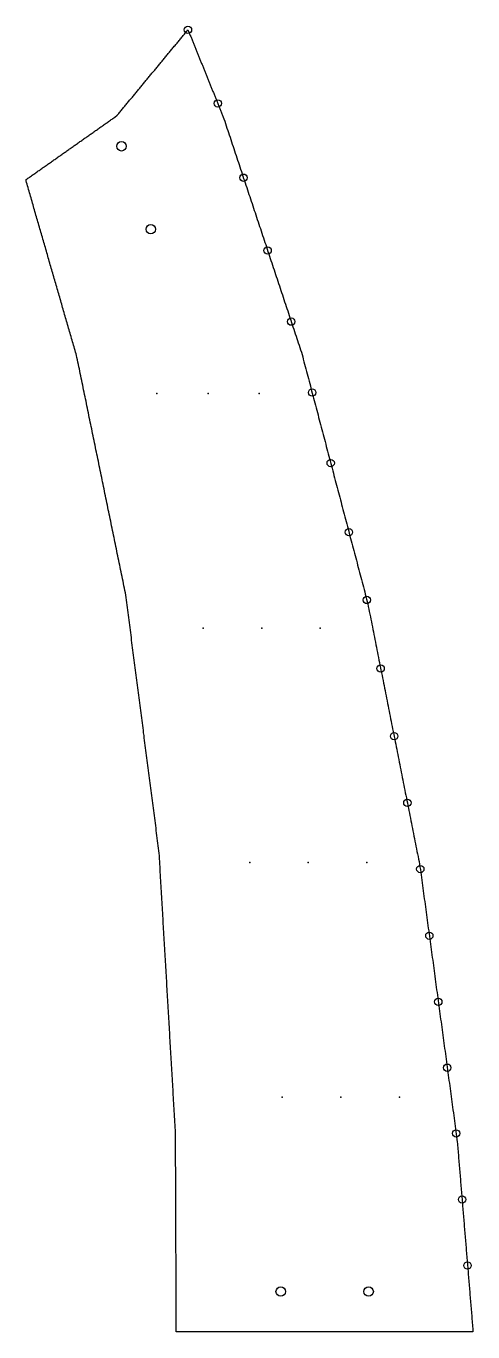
# Model space of a CAD drawing. Extents: x 3 to 355, y 1 to 289.
# Drawn here: x 324.7 to 355.2, y 1.5 to 90.5 of the extents above; entities that cross this region are included whole.
import ezdxf

# ---------------------------------------------------------------- set-up
doc = ezdxf.new("R2010")
doc.units = 0
doc.layers.get('0').update_dxf_attribs({"linetype": 'CONTINUOUS'})
doc.layers.add('DRILLING', color=3, linetype='CONTINUOUS')
doc.layers.add('RIB_INDICATION', color=1, linetype='CONTINUOUS')

# ---------------------------------------------------------------- blocks, each defined once
blk = doc.blocks.new('*U166')
at = {"layer": 'DRILLING'}
blk.add_point((0, 0), dxfattribs=at)
blk = doc.blocks.new('*U167')
at = {"layer": 'DRILLING', "color": 0, "linetype": 'BYBLOCK'}
for p in [(0, 0), (4, 0), (8, 0)]:
    blk.add_blockref('*U166', p, dxfattribs=at)
blk = doc.blocks.new('*U168')
at = {"layer": 'DRILLING'}
blk.add_point((0, 0), dxfattribs=at)
blk = doc.blocks.new('*U169')
at = {"layer": 'DRILLING', "color": 0, "linetype": 'BYBLOCK'}
for p in [(0, 0), (4, 0), (8, 0)]:
    blk.add_blockref('*U168', p, dxfattribs=at)
blk = doc.blocks.new('*U170')
at = {"layer": 'DRILLING'}
blk.add_point((0, 0), dxfattribs=at)
blk = doc.blocks.new('*U171')
at = {"layer": 'DRILLING', "color": 0, "linetype": 'BYBLOCK'}
for p in [(0, 0), (4, 0), (8, 0)]:
    blk.add_blockref('*U170', p, dxfattribs=at)
blk = doc.blocks.new('*U172')
at = {"layer": 'DRILLING'}
blk.add_point((0, 0), dxfattribs=at)
blk = doc.blocks.new('*U173')
at = {"layer": 'DRILLING', "color": 0, "linetype": 'BYBLOCK'}
for p in [(0, 0), (3.5, 0), (7, 0)]:
    blk.add_blockref('*U172', p, dxfattribs=at)

msp = doc.modelspace()

# ---------------------------------------------------------------- linework, layer by layer
msp.add_polyline3d([(334.96, 1.477, 0), (334.959, 1.608, 0), (334.959, 1.74, 0), (334.958, 1.872, 0), (334.957, 2.004, 0), (334.957, 2.135, 0), (334.956, 2.267, 0), (334.956, 2.399, 0), (334.955, 2.531, 0), (334.955, 2.663, 0), (334.954, 2.794, 0), (334.954, 2.926, 0), (334.953, 3.058, 0), (334.953, 3.19, 0), (334.952, 3.322, 0), (334.952, 3.453, 0), (334.951, 3.585, 0), (334.951, 3.717, 0), (334.95, 3.849, 0), (334.95, 3.981, 0), (334.949, 4.112, 0), (334.949, 4.244, 0), (334.948, 4.376, 0), (334.948, 4.508, 0), (334.947, 4.639, 0), (334.947, 4.771, 0), (334.946, 4.903, 0), (334.946, 5.035, 0), (334.945, 5.167, 0), (334.945, 5.298, 0), (334.944, 5.43, 0), (334.944, 5.562, 0), (334.943, 5.694, 0), (334.943, 5.826, 0), (334.942, 5.957, 0), (334.942, 6.089, 0), (334.941, 6.221, 0), (334.94, 6.353, 0), (334.94, 6.485, 0), (334.939, 6.616, 0), (334.939, 6.748, 0), (334.938, 6.88, 0), (334.938, 7.012, 0), (334.937, 7.144, 0), (334.937, 7.275, 0), (334.936, 7.407, 0), (334.936, 7.539, 0), (334.935, 7.671, 0), (334.935, 7.802, 0), (334.934, 7.934, 0), (334.934, 8.066, 0), (334.933, 8.198, 0), (334.933, 8.33, 0), (334.932, 8.461, 0), (334.932, 8.593, 0), (334.931, 8.725, 0), (334.931, 8.857, 0), (334.93, 8.989, 0), (334.93, 9.12, 0), (334.929, 9.252, 0), (334.929, 9.384, 0), (334.928, 9.516, 0), (334.928, 9.648, 0), (334.927, 9.779, 0), (334.927, 9.911, 0), (334.926, 10.043, 0), (334.926, 10.175, 0), (334.925, 10.306, 0), (334.925, 10.438, 0), (334.924, 10.57, 0), (334.924, 10.702, 0), (334.923, 10.834, 0), (334.922, 10.966, 0), (334.922, 11.097, 0), (334.921, 11.229, 0), (334.921, 11.361, 0), (334.92, 11.493, 0), (334.92, 11.624, 0), (334.919, 11.756, 0), (334.919, 11.888, 0), (334.918, 12.02, 0), (334.918, 12.152, 0), (334.917, 12.283, 0), (334.917, 12.415, 0), (334.916, 12.547, 0), (334.916, 12.679, 0), (334.915, 12.81, 0), (334.915, 12.942, 0), (334.914, 13.074, 0), (334.914, 13.206, 0), (334.913, 13.338, 0), (334.913, 13.47, 0), (334.912, 13.601, 0), (334.912, 13.733, 0), (334.911, 13.865, 0), (334.911, 13.997, 0), (334.91, 14.128, 0), (334.91, 14.26, 0), (334.909, 14.392, 0), (334.909, 14.524, 0), (334.908, 14.656, 0), (334.908, 14.787, 0), (334.907, 14.919, 0), (334.907, 15.051, 0), (334.897, 15.23, 0), (334.886, 15.415, 0), (334.875, 15.6, 0), (334.864, 15.786, 0), (334.854, 15.971, 0), (334.843, 16.156, 0), (334.832, 16.341, 0), (334.821, 16.526, 0), (334.81, 16.711, 0), (334.799, 16.897, 0), (334.789, 17.082, 0), (334.778, 17.267, 0), (334.767, 17.452, 0), (334.756, 17.637, 0), (334.745, 17.823, 0), (334.735, 18.008, 0), (334.724, 18.193, 0), (334.713, 18.378, 0), (334.702, 18.563, 0), (334.691, 18.748, 0), (334.68, 18.934, 0), (334.67, 19.119, 0), (334.659, 19.304, 0), (334.648, 19.489, 0), (334.637, 19.674, 0), (334.626, 19.86, 0), (334.616, 20.045, 0), (334.605, 20.23, 0), (334.594, 20.415, 0), (334.583, 20.6, 0), (334.572, 20.786, 0), (334.561, 20.971, 0), (334.551, 21.156, 0), (334.54, 21.341, 0), (334.529, 21.526, 0), (334.518, 21.712, 0), (334.507, 21.897, 0), (334.496, 22.082, 0), (334.486, 22.267, 0), (334.475, 22.452, 0), (334.464, 22.637, 0), (334.453, 22.823, 0), (334.442, 23.008, 0), (334.432, 23.193, 0), (334.421, 23.378, 0), (334.41, 23.563, 0), (334.399, 23.749, 0), (334.388, 23.934, 0), (334.377, 24.119, 0), (334.367, 24.304, 0), (334.356, 24.489, 0), (334.345, 24.675, 0), (334.334, 24.86, 0), (334.323, 25.045, 0), (334.312, 25.23, 0), (334.302, 25.415, 0), (334.291, 25.601, 0), (334.28, 25.786, 0), (334.269, 25.971, 0), (334.258, 26.156, 0), (334.248, 26.341, 0), (334.237, 26.526, 0), (334.226, 26.712, 0), (334.215, 26.897, 0), (334.204, 27.082, 0), (334.193, 27.267, 0), (334.183, 27.452, 0), (334.172, 27.638, 0), (334.161, 27.823, 0), (334.15, 28.008, 0), (334.139, 28.193, 0), (334.128, 28.378, 0), (334.118, 28.564, 0), (334.107, 28.749, 0), (334.096, 28.934, 0), (334.085, 29.119, 0), (334.074, 29.304, 0), (334.064, 29.489, 0), (334.053, 29.675, 0), (334.042, 29.86, 0), (334.031, 30.045, 0), (334.02, 30.23, 0), (334.009, 30.415, 0), (333.999, 30.601, 0), (333.988, 30.786, 0), (333.977, 30.971, 0), (333.966, 31.156, 0), (333.955, 31.341, 0), (333.945, 31.527, 0), (333.934, 31.712, 0), (333.923, 31.897, 0), (333.912, 32.082, 0), (333.901, 32.267, 0), (333.89, 32.453, 0), (333.88, 32.638, 0), (333.869, 32.823, 0), (333.858, 33.008, 0), (333.847, 33.193, 0), (333.836, 33.379, 0), (333.825, 33.564, 0), (333.815, 33.749, 0), (333.804, 33.934, 0), (333.793, 34.119, 0), (333.773, 34.294, 0), (333.751, 34.464, 0), (333.729, 34.635, 0), (333.707, 34.806, 0), (333.685, 34.977, 0), (333.663, 35.148, 0), (333.641, 35.319, 0), (333.618, 35.49, 0), (333.596, 35.661, 0), (333.574, 35.832, 0), (333.552, 36.003, 0), (333.53, 36.174, 0), (333.508, 36.345, 0), (333.486, 36.516, 0), (333.463, 36.687, 0), (333.441, 36.857, 0), (333.419, 37.028, 0), (333.397, 37.199, 0), (333.375, 37.37, 0), (333.353, 37.541, 0), (333.331, 37.712, 0), (333.308, 37.883, 0), (333.286, 38.054, 0), (333.264, 38.225, 0), (333.242, 38.396, 0), (333.22, 38.567, 0), (333.198, 38.738, 0), (333.175, 38.908, 0), (333.153, 39.079, 0), (333.131, 39.25, 0), (333.109, 39.421, 0), (333.087, 39.592, 0), (333.065, 39.763, 0), (333.043, 39.934, 0), (333.02, 40.105, 0), (332.998, 40.276, 0), (332.976, 40.447, 0), (332.954, 40.618, 0), (332.932, 40.789, 0), (332.91, 40.96, 0), (332.888, 41.131, 0), (332.865, 41.301, 0), (332.843, 41.472, 0), (332.821, 41.643, 0), (332.799, 41.814, 0), (332.777, 41.985, 0), (332.755, 42.156, 0), (332.732, 42.327, 0), (332.71, 42.498, 0), (332.688, 42.669, 0), (332.666, 42.84, 0), (332.644, 43.011, 0), (332.622, 43.182, 0), (332.6, 43.353, 0), (332.577, 43.523, 0), (332.555, 43.694, 0), (332.533, 43.865, 0), (332.511, 44.036, 0), (332.489, 44.207, 0), (332.467, 44.378, 0), (332.445, 44.549, 0), (332.422, 44.72, 0), (332.4, 44.891, 0), (332.378, 45.062, 0), (332.356, 45.233, 0), (332.334, 45.404, 0), (332.312, 45.575, 0), (332.29, 45.746, 0), (332.267, 45.916, 0), (332.245, 46.087, 0), (332.223, 46.258, 0), (332.201, 46.429, 0), (332.179, 46.6, 0), (332.157, 46.771, 0), (332.134, 46.942, 0), (332.112, 47.113, 0), (332.09, 47.284, 0), (332.068, 47.455, 0), (332.046, 47.626, 0), (332.024, 47.797, 0), (332.002, 47.968, 0), (331.979, 48.139, 0), (331.957, 48.309, 0), (331.935, 48.48, 0), (331.913, 48.651, 0), (331.891, 48.822, 0), (331.869, 48.993, 0), (331.847, 49.164, 0), (331.824, 49.335, 0), (331.802, 49.506, 0), (331.78, 49.677, 0), (331.758, 49.848, 0), (331.736, 50.019, 0), (331.714, 50.19, 0), (331.691, 50.361, 0), (331.669, 50.532, 0), (331.647, 50.703, 0), (331.625, 50.873, 0), (331.603, 51.044, 0), (331.581, 51.215, 0), (331.559, 51.386, 0), (331.536, 51.557, 0), (331.514, 51.728, 0), (331.485, 51.89, 0), (331.453, 52.047, 0), (331.421, 52.205, 0), (331.388, 52.362, 0), (331.356, 52.519, 0), (331.324, 52.676, 0), (331.291, 52.834, 0), (331.259, 52.991, 0), (331.226, 53.148, 0), (331.194, 53.305, 0), (331.162, 53.463, 0), (331.129, 53.62, 0), (331.097, 53.777, 0), (331.064, 53.934, 0), (331.032, 54.092, 0), (331, 54.249, 0), (330.967, 54.406, 0), (330.935, 54.563, 0), (330.902, 54.721, 0), (330.87, 54.878, 0), (330.838, 55.035, 0), (330.805, 55.193, 0), (330.773, 55.35, 0), (330.74, 55.507, 0), (330.708, 55.664, 0), (330.676, 55.822, 0), (330.643, 55.979, 0), (330.611, 56.136, 0), (330.579, 56.293, 0), (330.546, 56.451, 0), (330.514, 56.608, 0), (330.481, 56.765, 0), (330.449, 56.922, 0), (330.417, 57.08, 0), (330.384, 57.237, 0), (330.352, 57.394, 0), (330.319, 57.551, 0), (330.287, 57.709, 0), (330.255, 57.866, 0), (330.222, 58.023, 0), (330.19, 58.181, 0), (330.157, 58.338, 0), (330.125, 58.495, 0), (330.093, 58.652, 0), (330.06, 58.81, 0), (330.028, 58.967, 0), (329.995, 59.124, 0), (329.963, 59.281, 0), (329.931, 59.439, 0), (329.898, 59.596, 0), (329.866, 59.753, 0), (329.834, 59.91, 0), (329.801, 60.068, 0), (329.769, 60.225, 0), (329.736, 60.382, 0), (329.704, 60.539, 0), (329.672, 60.697, 0), (329.639, 60.854, 0), (329.607, 61.011, 0), (329.574, 61.169, 0), (329.542, 61.326, 0), (329.51, 61.483, 0), (329.477, 61.64, 0), (329.445, 61.798, 0), (329.412, 61.955, 0), (329.38, 62.112, 0), (329.348, 62.269, 0), (329.315, 62.427, 0), (329.283, 62.584, 0), (329.25, 62.741, 0), (329.218, 62.898, 0), (329.186, 63.056, 0), (329.153, 63.213, 0), (329.121, 63.37, 0), (329.089, 63.528, 0), (329.056, 63.685, 0), (329.024, 63.842, 0), (328.991, 63.999, 0), (328.959, 64.157, 0), (328.927, 64.314, 0), (328.894, 64.471, 0), (328.862, 64.628, 0), (328.829, 64.786, 0), (328.797, 64.943, 0), (328.765, 65.1, 0), (328.732, 65.257, 0), (328.7, 65.415, 0), (328.667, 65.572, 0), (328.635, 65.729, 0), (328.603, 65.886, 0), (328.57, 66.044, 0), (328.538, 66.201, 0), (328.505, 66.358, 0), (328.473, 66.516, 0), (328.441, 66.673, 0), (328.408, 66.83, 0), (328.376, 66.987, 0), (328.344, 67.145, 0), (328.311, 67.302, 0), (328.279, 67.459, 0), (328.246, 67.616, 0), (328.214, 67.774, 0), (328.182, 67.931, 0), (328.148, 68.067, 0), (328.115, 68.183, 0), (328.081, 68.3, 0), (328.047, 68.417, 0), (328.014, 68.534, 0), (327.98, 68.651, 0), (327.946, 68.767, 0), (327.912, 68.884, 0), (327.879, 69.001, 0), (327.845, 69.118, 0), (327.811, 69.235, 0), (327.777, 69.351, 0), (327.744, 69.468, 0), (327.71, 69.585, 0), (327.676, 69.702, 0), (327.643, 69.819, 0), (327.609, 69.935, 0), (327.575, 70.052, 0), (327.541, 70.169, 0), (327.508, 70.286, 0), (327.474, 70.403, 0), (327.44, 70.519, 0), (327.407, 70.636, 0), (327.373, 70.753, 0), (327.339, 70.87, 0), (327.305, 70.987, 0), (327.272, 71.103, 0), (327.238, 71.22, 0), (327.204, 71.337, 0), (327.17, 71.454, 0), (327.137, 71.571, 0), (327.103, 71.687, 0), (327.069, 71.804, 0), (327.036, 71.921, 0), (327.002, 72.038, 0), (326.968, 72.155, 0), (326.934, 72.271, 0), (326.901, 72.388, 0), (326.867, 72.505, 0), (326.833, 72.622, 0), (326.8, 72.739, 0), (326.766, 72.856, 0), (326.732, 72.972, 0), (326.698, 73.089, 0), (326.665, 73.206, 0), (326.631, 73.323, 0), (326.597, 73.439, 0), (326.563, 73.556, 0), (326.53, 73.673, 0), (326.496, 73.79, 0), (326.462, 73.907, 0), (326.429, 74.023, 0), (326.395, 74.14, 0), (326.361, 74.257, 0), (326.327, 74.374, 0), (326.294, 74.491, 0), (326.26, 74.608, 0), (326.226, 74.724, 0), (326.192, 74.841, 0), (326.159, 74.958, 0), (326.125, 75.075, 0), (326.091, 75.192, 0), (326.058, 75.308, 0), (326.024, 75.425, 0), (325.99, 75.542, 0), (325.956, 75.659, 0), (325.923, 75.775, 0), (325.889, 75.892, 0), (325.855, 76.009, 0), (325.822, 76.126, 0), (325.788, 76.243, 0), (325.754, 76.359, 0), (325.72, 76.476, 0), (325.687, 76.593, 0), (325.653, 76.71, 0), (325.619, 76.827, 0), (325.585, 76.944, 0), (325.552, 77.06, 0), (325.518, 77.177, 0), (325.484, 77.294, 0), (325.451, 77.411, 0), (325.417, 77.528, 0), (325.383, 77.644, 0), (325.349, 77.761, 0), (325.316, 77.878, 0), (325.282, 77.995, 0), (325.248, 78.112, 0), (325.215, 78.228, 0), (325.181, 78.345, 0), (325.147, 78.462, 0), (325.113, 78.579, 0), (325.08, 78.696, 0), (325.046, 78.812, 0), (325.012, 78.929, 0), (324.978, 79.046, 0), (324.945, 79.163, 0), (324.911, 79.28, 0), (324.877, 79.396, 0), (324.844, 79.513, 0), (324.81, 79.63, 0), (324.776, 79.747, 0), (324.742, 79.864, 0), (324.709, 79.98, 0), (324.714, 80.066, 0), (324.773, 80.108, 0), (324.832, 80.149, 0), (324.891, 80.191, 0), (324.951, 80.233, 0), (325.01, 80.274, 0), (325.069, 80.316, 0), (325.128, 80.358, 0), (325.188, 80.399, 0), (325.247, 80.441, 0), (325.306, 80.483, 0), (325.365, 80.524, 0), (325.425, 80.566, 0), (325.484, 80.608, 0), (325.543, 80.649, 0), (325.602, 80.691, 0), (325.662, 80.733, 0), (325.721, 80.774, 0), (325.78, 80.816, 0), (325.839, 80.858, 0), (325.899, 80.899, 0), (325.958, 80.941, 0), (326.017, 80.983, 0), (326.076, 81.025, 0), (326.136, 81.066, 0), (326.195, 81.108, 0), (326.254, 81.15, 0), (326.313, 81.191, 0), (326.373, 81.233, 0), (326.432, 81.275, 0), (326.491, 81.316, 0), (326.55, 81.358, 0), (326.61, 81.4, 0), (326.669, 81.441, 0), (326.728, 81.483, 0), (326.787, 81.525, 0), (326.847, 81.566, 0), (326.906, 81.608, 0), (326.965, 81.65, 0), (327.024, 81.691, 0), (327.083, 81.733, 0), (327.143, 81.775, 0), (327.202, 81.816, 0), (327.261, 81.858, 0), (327.32, 81.9, 0), (327.38, 81.941, 0), (327.439, 81.983, 0), (327.498, 82.025, 0), (327.557, 82.066, 0), (327.617, 82.108, 0), (327.676, 82.15, 0), (327.735, 82.191, 0), (327.794, 82.233, 0), (327.854, 82.275, 0), (327.913, 82.316, 0), (327.972, 82.358, 0), (328.031, 82.4, 0), (328.091, 82.442, 0), (328.15, 82.483, 0), (328.209, 82.525, 0), (328.268, 82.567, 0), (328.328, 82.608, 0), (328.387, 82.65, 0), (328.446, 82.692, 0), (328.505, 82.733, 0), (328.565, 82.775, 0), (328.624, 82.817, 0), (328.683, 82.858, 0), (328.742, 82.9, 0), (328.802, 82.942, 0), (328.861, 82.983, 0), (328.92, 83.025, 0), (328.979, 83.067, 0), (329.039, 83.108, 0), (329.098, 83.15, 0), (329.157, 83.192, 0), (329.216, 83.233, 0), (329.276, 83.275, 0), (329.335, 83.317, 0), (329.394, 83.358, 0), (329.453, 83.4, 0), (329.513, 83.442, 0), (329.572, 83.483, 0), (329.631, 83.525, 0), (329.69, 83.567, 0), (329.75, 83.608, 0), (329.809, 83.65, 0), (329.868, 83.692, 0), (329.927, 83.733, 0), (329.987, 83.775, 0), (330.046, 83.817, 0), (330.105, 83.859, 0), (330.164, 83.9, 0), (330.224, 83.942, 0), (330.283, 83.984, 0), (330.342, 84.025, 0), (330.401, 84.067, 0), (330.46, 84.109, 0), (330.52, 84.15, 0), (330.579, 84.192, 0), (330.638, 84.234, 0), (330.697, 84.275, 0), (330.757, 84.317, 0), (330.801, 84.348, 0), (330.808, 84.353, 0), (330.816, 84.359, 0), (330.824, 84.365, 0), (330.832, 84.371, 0), (330.84, 84.377, 0), (330.847, 84.383, 0), (330.855, 84.389, 0), (330.862, 84.395, 0), (330.87, 84.401, 0), (330.877, 84.408, 0), (330.884, 84.414, 0), (330.892, 84.421, 0), (330.899, 84.427, 0), (330.906, 84.434, 0), (330.913, 84.441, 0), (330.92, 84.447, 0), (330.927, 84.454, 0), (330.934, 84.461, 0), (330.941, 84.468, 0), (330.948, 84.475, 0), (330.954, 84.482, 0), (330.961, 84.489, 0), (330.967, 84.496, 0), (330.974, 84.504, 0), (330.98, 84.511, 0), (330.986, 84.518, 0), (330.993, 84.526, 0), (331.036, 84.578, 0), (331.082, 84.634, 0), (331.129, 84.69, 0), (331.175, 84.746, 0), (331.221, 84.802, 0), (331.267, 84.857, 0), (331.313, 84.913, 0), (331.36, 84.969, 0), (331.406, 85.025, 0), (331.452, 85.081, 0), (331.498, 85.136, 0), (331.544, 85.192, 0), (331.591, 85.248, 0), (331.637, 85.304, 0), (331.683, 85.359, 0), (331.729, 85.415, 0), (331.775, 85.471, 0), (331.822, 85.527, 0), (331.868, 85.583, 0), (331.914, 85.638, 0), (331.96, 85.694, 0), (332.006, 85.75, 0), (332.053, 85.806, 0), (332.099, 85.862, 0), (332.145, 85.917, 0), (332.191, 85.973, 0), (332.237, 86.029, 0), (332.284, 86.085, 0), (332.33, 86.141, 0), (332.376, 86.196, 0), (332.422, 86.252, 0), (332.468, 86.308, 0), (332.515, 86.364, 0), (332.561, 86.419, 0), (332.607, 86.475, 0), (332.653, 86.531, 0), (332.699, 86.587, 0), (332.745, 86.643, 0), (332.792, 86.698, 0), (332.838, 86.754, 0), (332.884, 86.81, 0), (332.93, 86.866, 0), (332.976, 86.922, 0), (333.023, 86.977, 0), (333.069, 87.033, 0), (333.115, 87.089, 0), (333.161, 87.145, 0), (333.207, 87.201, 0), (333.254, 87.256, 0), (333.3, 87.312, 0), (333.346, 87.368, 0), (333.392, 87.424, 0), (333.438, 87.48, 0), (333.485, 87.535, 0), (333.531, 87.591, 0), (333.577, 87.647, 0), (333.623, 87.703, 0), (333.669, 87.758, 0), (333.716, 87.814, 0), (333.762, 87.87, 0), (333.808, 87.926, 0), (333.854, 87.982, 0), (333.9, 88.037, 0), (333.947, 88.093, 0), (333.993, 88.149, 0), (334.039, 88.205, 0), (334.085, 88.261, 0), (334.131, 88.317, 0), (334.178, 88.372, 0), (334.224, 88.428, 0), (334.27, 88.484, 0), (334.316, 88.54, 0), (334.362, 88.595, 0), (334.409, 88.651, 0), (334.455, 88.707, 0), (334.501, 88.763, 0), (334.547, 88.819, 0), (334.593, 88.874, 0), (334.64, 88.93, 0), (334.686, 88.986, 0), (334.732, 89.042, 0), (334.778, 89.098, 0), (334.824, 89.153, 0), (334.871, 89.209, 0), (334.917, 89.265, 0), (334.963, 89.321, 0), (335.009, 89.376, 0), (335.055, 89.432, 0), (335.102, 89.488, 0), (335.148, 89.544, 0), (335.194, 89.6, 0), (335.24, 89.656, 0), (335.286, 89.711, 0), (335.332, 89.767, 0), (335.379, 89.823, 0), (335.425, 89.879, 0), (335.471, 89.934, 0), (335.517, 89.99, 0), (335.563, 90.046, 0), (335.61, 90.102, 0), (335.656, 90.158, 0), (335.702, 90.213, 0), (335.748, 90.269, 0), (335.776, 90.232, 0), (335.799, 90.174, 0), (335.823, 90.116, 0), (335.846, 90.058, 0), (335.87, 90.001, 0), (335.893, 89.943, 0), (335.916, 89.885, 0), (335.94, 89.827, 0), (335.963, 89.769, 0), (335.987, 89.711, 0), (336.01, 89.653, 0), (336.034, 89.595, 0), (336.057, 89.537, 0), (336.081, 89.479, 0), (336.104, 89.421, 0), (336.127, 89.364, 0), (336.151, 89.306, 0), (336.174, 89.248, 0), (336.198, 89.19, 0), (336.221, 89.132, 0), (336.245, 89.074, 0), (336.268, 89.016, 0), (336.291, 88.958, 0), (336.315, 88.9, 0), (336.338, 88.842, 0), (336.362, 88.784, 0), (336.385, 88.727, 0), (336.409, 88.669, 0), (336.432, 88.611, 0), (336.456, 88.553, 0), (336.479, 88.495, 0), (336.502, 88.437, 0), (336.526, 88.379, 0), (336.549, 88.321, 0), (336.573, 88.263, 0), (336.596, 88.205, 0), (336.62, 88.147, 0), (336.643, 88.09, 0), (336.666, 88.032, 0), (336.69, 87.974, 0), (336.713, 87.916, 0), (336.737, 87.858, 0), (336.76, 87.8, 0), (336.784, 87.742, 0), (336.807, 87.684, 0), (336.831, 87.626, 0), (336.854, 87.568, 0), (336.877, 87.51, 0), (336.901, 87.453, 0), (336.924, 87.395, 0), (336.948, 87.337, 0), (336.971, 87.279, 0), (336.995, 87.221, 0), (337.018, 87.163, 0), (337.041, 87.105, 0), (337.065, 87.047, 0), (337.088, 86.989, 0), (337.112, 86.931, 0), (337.135, 86.874, 0), (337.159, 86.816, 0), (337.182, 86.758, 0), (337.206, 86.7, 0), (337.229, 86.642, 0), (337.252, 86.584, 0), (337.276, 86.526, 0), (337.299, 86.468, 0), (337.323, 86.41, 0), (337.346, 86.352, 0), (337.37, 86.294, 0), (337.393, 86.237, 0), (337.416, 86.179, 0), (337.44, 86.121, 0), (337.463, 86.063, 0), (337.487, 86.005, 0), (337.51, 85.947, 0), (337.534, 85.889, 0), (337.557, 85.831, 0), (337.581, 85.773, 0), (337.604, 85.715, 0), (337.627, 85.657, 0), (337.651, 85.6, 0), (337.674, 85.542, 0), (337.698, 85.484, 0), (337.721, 85.426, 0), (337.745, 85.368, 0), (337.768, 85.31, 0), (337.791, 85.252, 0), (337.815, 85.194, 0), (337.838, 85.136, 0), (337.862, 85.078, 0), (337.885, 85.02, 0), (337.909, 84.963, 0), (337.932, 84.905, 0), (337.956, 84.847, 0), (337.979, 84.789, 0), (338.002, 84.731, 0), (338.026, 84.673, 0), (338.049, 84.615, 0), (338.073, 84.557, 0), (338.096, 84.499, 0), (338.12, 84.441, 0), (338.143, 84.383, 0), (338.166, 84.326, 0), (338.21, 84.199, 0), (338.262, 84.043, 0), (338.313, 83.887, 0), (338.365, 83.731, 0), (338.417, 83.576, 0), (338.469, 83.42, 0), (338.521, 83.264, 0), (338.572, 83.108, 0), (338.624, 82.952, 0), (338.676, 82.796, 0), (338.728, 82.64, 0), (338.78, 82.484, 0), (338.831, 82.329, 0), (338.883, 82.173, 0), (338.935, 82.017, 0), (338.987, 81.861, 0), (339.038, 81.705, 0), (339.09, 81.549, 0), (339.142, 81.393, 0), (339.194, 81.238, 0), (339.246, 81.082, 0), (339.297, 80.926, 0), (339.349, 80.77, 0), (339.401, 80.614, 0), (339.453, 80.458, 0), (339.505, 80.302, 0), (339.556, 80.147, 0), (339.608, 79.991, 0), (339.66, 79.835, 0), (339.712, 79.679, 0), (339.764, 79.523, 0), (339.815, 79.367, 0), (339.867, 79.211, 0), (339.919, 79.055, 0), (339.971, 78.9, 0), (340.023, 78.744, 0), (340.074, 78.588, 0), (340.126, 78.432, 0), (340.178, 78.276, 0), (340.23, 78.12, 0), (340.282, 77.964, 0), (340.333, 77.808, 0), (340.385, 77.653, 0), (340.437, 77.497, 0), (340.489, 77.341, 0), (340.541, 77.185, 0), (340.592, 77.029, 0), (340.644, 76.873, 0), (340.696, 76.717, 0), (340.748, 76.561, 0), (340.799, 76.406, 0), (340.851, 76.25, 0), (340.903, 76.094, 0), (340.955, 75.938, 0), (341.007, 75.782, 0), (341.058, 75.626, 0), (341.11, 75.47, 0), (341.162, 75.314, 0), (341.214, 75.159, 0), (341.266, 75.003, 0), (341.317, 74.847, 0), (341.369, 74.691, 0), (341.421, 74.535, 0), (341.473, 74.379, 0), (341.525, 74.223, 0), (341.576, 74.067, 0), (341.628, 73.912, 0), (341.68, 73.756, 0), (341.732, 73.6, 0), (341.784, 73.444, 0), (341.835, 73.288, 0), (341.887, 73.132, 0), (341.939, 72.976, 0), (341.991, 72.82, 0), (342.043, 72.665, 0), (342.094, 72.509, 0), (342.146, 72.353, 0), (342.198, 72.197, 0), (342.25, 72.041, 0), (342.302, 71.885, 0), (342.353, 71.729, 0), (342.405, 71.573, 0), (342.457, 71.418, 0), (342.509, 71.262, 0), (342.561, 71.106, 0), (342.612, 70.95, 0), (342.664, 70.794, 0), (342.716, 70.638, 0), (342.768, 70.482, 0), (342.819, 70.327, 0), (342.871, 70.171, 0), (342.923, 70.015, 0), (342.975, 69.859, 0), (343.027, 69.703, 0), (343.078, 69.547, 0), (343.13, 69.391, 0), (343.182, 69.236, 0), (343.234, 69.08, 0), (343.286, 68.924, 0), (343.337, 68.768, 0), (343.389, 68.612, 0), (343.441, 68.456, 0), (343.493, 68.3, 0), (343.54, 68.139, 0), (343.583, 67.974, 0), (343.627, 67.809, 0), (343.671, 67.644, 0), (343.714, 67.478, 0), (343.758, 67.313, 0), (343.802, 67.148, 0), (343.845, 66.983, 0), (343.889, 66.818, 0), (343.932, 66.653, 0), (343.976, 66.487, 0), (344.02, 66.322, 0), (344.063, 66.157, 0), (344.107, 65.992, 0), (344.15, 65.827, 0), (344.194, 65.662, 0), (344.238, 65.496, 0), (344.281, 65.331, 0), (344.325, 65.166, 0), (344.369, 65.001, 0), (344.412, 64.836, 0), (344.456, 64.671, 0), (344.499, 64.505, 0), (344.543, 64.34, 0), (344.587, 64.175, 0), (344.63, 64.01, 0), (344.674, 63.845, 0), (344.717, 63.68, 0), (344.761, 63.514, 0), (344.805, 63.349, 0), (344.848, 63.184, 0), (344.892, 63.019, 0), (344.936, 62.854, 0), (344.979, 62.689, 0), (345.023, 62.523, 0), (345.066, 62.358, 0), (345.11, 62.193, 0), (345.154, 62.028, 0), (345.197, 61.863, 0), (345.241, 61.698, 0), (345.284, 61.533, 0), (345.328, 61.367, 0), (345.372, 61.202, 0), (345.415, 61.037, 0), (345.459, 60.872, 0), (345.503, 60.707, 0), (345.546, 60.542, 0), (345.59, 60.377, 0), (345.633, 60.211, 0), (345.677, 60.046, 0), (345.721, 59.881, 0), (345.764, 59.716, 0), (345.808, 59.551, 0), (345.851, 59.386, 0), (345.895, 59.22, 0), (345.939, 59.055, 0), (345.982, 58.89, 0), (346.026, 58.725, 0), (346.07, 58.56, 0), (346.113, 58.395, 0), (346.157, 58.229, 0), (346.2, 58.064, 0), (346.244, 57.899, 0), (346.288, 57.734, 0), (346.331, 57.569, 0), (346.375, 57.404, 0), (346.418, 57.238, 0), (346.462, 57.073, 0), (346.506, 56.908, 0), (346.549, 56.743, 0), (346.593, 56.578, 0), (346.637, 56.413, 0), (346.68, 56.248, 0), (346.724, 56.082, 0), (346.767, 55.917, 0), (346.811, 55.752, 0), (346.855, 55.587, 0), (346.898, 55.422, 0), (346.942, 55.257, 0), (346.985, 55.091, 0), (347.029, 54.926, 0), (347.073, 54.761, 0), (347.116, 54.596, 0), (347.16, 54.431, 0), (347.204, 54.266, 0), (347.247, 54.1, 0), (347.291, 53.935, 0), (347.334, 53.77, 0), (347.378, 53.605, 0), (347.422, 53.44, 0), (347.465, 53.275, 0), (347.509, 53.109, 0), (347.552, 52.944, 0), (347.596, 52.779, 0), (347.64, 52.614, 0), (347.683, 52.449, 0), (347.727, 52.284, 0), (347.771, 52.118, 0), (347.814, 51.953, 0), (347.858, 51.788, 0), (347.901, 51.623, 0), (347.945, 51.458, 0), (347.989, 51.293, 0), (348.028, 51.123, 0), (348.063, 50.949, 0), (348.097, 50.775, 0), (348.132, 50.602, 0), (348.166, 50.428, 0), (348.201, 50.254, 0), (348.236, 50.08, 0), (348.27, 49.906, 0), (348.305, 49.732, 0), (348.339, 49.558, 0), (348.374, 49.384, 0), (348.409, 49.21, 0), (348.443, 49.036, 0), (348.478, 48.862, 0), (348.512, 48.688, 0), (348.547, 48.514, 0), (348.582, 48.34, 0), (348.616, 48.166, 0), (348.651, 47.992, 0), (348.685, 47.818, 0), (348.72, 47.644, 0), (348.755, 47.47, 0), (348.789, 47.296, 0), (348.824, 47.122, 0), (348.858, 46.948, 0), (348.893, 46.774, 0), (348.928, 46.6, 0), (348.962, 46.426, 0), (348.997, 46.252, 0), (349.031, 46.078, 0), (349.066, 45.904, 0), (349.101, 45.73, 0), (349.135, 45.556, 0), (349.17, 45.382, 0), (349.204, 45.208, 0), (349.239, 45.034, 0), (349.274, 44.86, 0), (349.308, 44.686, 0), (349.343, 44.512, 0), (349.377, 44.338, 0), (349.412, 44.164, 0), (349.447, 43.99, 0), (349.481, 43.816, 0), (349.516, 43.642, 0), (349.55, 43.468, 0), (349.585, 43.294, 0), (349.62, 43.12, 0), (349.654, 42.947, 0), (349.689, 42.773, 0), (349.723, 42.599, 0), (349.758, 42.425, 0), (349.793, 42.251, 0), (349.827, 42.077, 0), (349.862, 41.903, 0), (349.896, 41.729, 0), (349.931, 41.555, 0), (349.966, 41.381, 0), (350, 41.207, 0), (350.035, 41.033, 0), (350.069, 40.859, 0), (350.104, 40.685, 0), (350.139, 40.511, 0), (350.173, 40.337, 0), (350.208, 40.163, 0), (350.242, 39.989, 0), (350.277, 39.815, 0), (350.312, 39.641, 0), (350.346, 39.467, 0), (350.381, 39.293, 0), (350.415, 39.119, 0), (350.45, 38.945, 0), (350.485, 38.771, 0), (350.519, 38.597, 0), (350.554, 38.423, 0), (350.588, 38.249, 0), (350.623, 38.075, 0), (350.658, 37.901, 0), (350.692, 37.727, 0), (350.727, 37.553, 0), (350.761, 37.379, 0), (350.796, 37.205, 0), (350.831, 37.031, 0), (350.865, 36.857, 0), (350.9, 36.683, 0), (350.935, 36.509, 0), (350.969, 36.335, 0), (351.004, 36.161, 0), (351.038, 35.987, 0), (351.073, 35.813, 0), (351.108, 35.639, 0), (351.142, 35.465, 0), (351.177, 35.291, 0), (351.211, 35.117, 0), (351.246, 34.944, 0), (351.281, 34.77, 0), (351.315, 34.596, 0), (351.35, 34.422, 0), (351.384, 34.248, 0), (351.419, 34.074, 0), (351.454, 33.9, 0), (351.488, 33.726, 0), (351.523, 33.552, 0), (351.557, 33.378, 0), (351.588, 33.201, 0), (351.613, 33.019, 0), (351.638, 32.836, 0), (351.663, 32.654, 0), (351.687, 32.472, 0), (351.712, 32.289, 0), (351.737, 32.107, 0), (351.762, 31.925, 0), (351.786, 31.742, 0), (351.811, 31.56, 0), (351.836, 31.378, 0), (351.861, 31.195, 0), (351.885, 31.013, 0), (351.91, 30.831, 0), (351.935, 30.648, 0), (351.96, 30.466, 0), (351.984, 30.284, 0), (352.009, 30.101, 0), (352.034, 29.919, 0), (352.059, 29.737, 0), (352.083, 29.554, 0), (352.108, 29.372, 0), (352.133, 29.19, 0), (352.158, 29.008, 0), (352.182, 28.825, 0), (352.207, 28.643, 0), (352.232, 28.46, 0), (352.257, 28.278, 0), (352.281, 28.096, 0), (352.306, 27.913, 0), (352.331, 27.731, 0), (352.356, 27.549, 0), (352.38, 27.367, 0), (352.405, 27.184, 0), (352.43, 27.002, 0), (352.455, 26.82, 0), (352.479, 26.637, 0), (352.504, 26.455, 0), (352.529, 26.273, 0), (352.554, 26.09, 0), (352.578, 25.908, 0), (352.603, 25.726, 0), (352.628, 25.543, 0), (352.653, 25.361, 0), (352.677, 25.179, 0), (352.702, 24.996, 0), (352.727, 24.814, 0), (352.752, 24.632, 0), (352.776, 24.449, 0), (352.801, 24.267, 0), (352.826, 24.085, 0), (352.851, 23.902, 0), (352.875, 23.72, 0), (352.9, 23.538, 0), (352.925, 23.355, 0), (352.95, 23.173, 0), (352.974, 22.991, 0), (352.999, 22.808, 0), (353.024, 22.626, 0), (353.049, 22.444, 0), (353.073, 22.262, 0), (353.098, 22.079, 0), (353.123, 21.897, 0), (353.148, 21.715, 0), (353.172, 21.532, 0), (353.197, 21.35, 0), (353.222, 21.168, 0), (353.247, 20.985, 0), (353.271, 20.803, 0), (353.296, 20.621, 0), (353.321, 20.438, 0), (353.346, 20.256, 0), (353.37, 20.074, 0), (353.395, 19.891, 0), (353.42, 19.709, 0), (353.445, 19.527, 0), (353.469, 19.344, 0), (353.494, 19.162, 0), (353.519, 18.98, 0), (353.544, 18.797, 0), (353.568, 18.615, 0), (353.593, 18.433, 0), (353.618, 18.25, 0), (353.643, 18.068, 0), (353.667, 17.886, 0), (353.692, 17.703, 0), (353.717, 17.521, 0), (353.742, 17.339, 0), (353.766, 17.157, 0), (353.791, 16.974, 0), (353.816, 16.792, 0), (353.841, 16.61, 0), (353.865, 16.427, 0), (353.89, 16.245, 0), (353.915, 16.063, 0), (353.94, 15.88, 0), (353.964, 15.698, 0), (353.989, 15.516, 0), (354.014, 15.333, 0), (354.039, 15.151, 0), (354.063, 14.969, 0), (354.088, 14.786, 0), (354.113, 14.604, 0), (354.134, 14.435, 0), (354.145, 14.309, 0), (354.155, 14.183, 0), (354.166, 14.057, 0), (354.176, 13.931, 0), (354.187, 13.805, 0), (354.197, 13.679, 0), (354.207, 13.553, 0), (354.218, 13.427, 0), (354.228, 13.301, 0), (354.239, 13.175, 0), (354.249, 13.049, 0), (354.26, 12.923, 0), (354.27, 12.797, 0), (354.281, 12.671, 0), (354.291, 12.546, 0), (354.302, 12.42, 0), (354.312, 12.294, 0), (354.322, 12.168, 0), (354.333, 12.042, 0), (354.343, 11.916, 0), (354.354, 11.79, 0), (354.364, 11.664, 0), (354.375, 11.538, 0), (354.385, 11.412, 0), (354.396, 11.286, 0), (354.406, 11.16, 0), (354.416, 11.034, 0), (354.427, 10.908, 0), (354.437, 10.782, 0), (354.448, 10.656, 0), (354.458, 10.53, 0), (354.469, 10.404, 0), (354.479, 10.278, 0), (354.49, 10.152, 0), (354.5, 10.027, 0), (354.51, 9.901, 0), (354.521, 9.775, 0), (354.531, 9.649, 0), (354.542, 9.523, 0), (354.552, 9.397, 0), (354.563, 9.271, 0), (354.573, 9.145, 0), (354.584, 9.019, 0), (354.594, 8.893, 0), (354.605, 8.767, 0), (354.615, 8.641, 0), (354.625, 8.515, 0), (354.636, 8.389, 0), (354.646, 8.263, 0), (354.657, 8.137, 0), (354.667, 8.011, 0), (354.678, 7.885, 0), (354.688, 7.759, 0), (354.699, 7.633, 0), (354.709, 7.508, 0), (354.719, 7.382, 0), (354.73, 7.256, 0), (354.74, 7.13, 0), (354.751, 7.004, 0), (354.761, 6.878, 0), (354.772, 6.752, 0), (354.782, 6.626, 0), (354.793, 6.5, 0), (354.803, 6.374, 0), (354.814, 6.248, 0), (354.824, 6.122, 0), (354.834, 5.996, 0), (354.845, 5.87, 0), (354.855, 5.744, 0), (354.866, 5.618, 0), (354.876, 5.492, 0), (354.887, 5.366, 0), (354.897, 5.24, 0), (354.908, 5.114, 0), (354.918, 4.988, 0), (354.928, 4.863, 0), (354.939, 4.737, 0), (354.949, 4.611, 0), (354.96, 4.485, 0), (354.97, 4.359, 0), (354.981, 4.233, 0), (354.991, 4.107, 0), (355.002, 3.981, 0), (355.012, 3.855, 0), (355.023, 3.729, 0), (355.033, 3.603, 0), (355.043, 3.477, 0), (355.054, 3.351, 0), (355.064, 3.225, 0), (355.075, 3.099, 0), (355.085, 2.973, 0), (355.096, 2.847, 0), (355.106, 2.721, 0), (355.117, 2.595, 0), (355.127, 2.469, 0), (355.137, 2.343, 0), (355.148, 2.218, 0), (355.158, 2.092, 0), (355.169, 1.966, 0), (355.179, 1.84, 0), (355.19, 1.714, 0), (355.2, 1.588, 0), (355.186, 1.477, 0), (354.99, 1.477, 0), (354.794, 1.477, 0), (354.597, 1.477, 0), (354.401, 1.477, 0), (354.205, 1.477, 0), (354.008, 1.477, 0), (353.812, 1.477, 0), (353.615, 1.477, 0), (353.419, 1.477, 0), (353.223, 1.477, 0), (353.026, 1.477, 0), (352.83, 1.477, 0), (352.634, 1.477, 0), (352.437, 1.477, 0), (352.241, 1.477, 0), (352.044, 1.477, 0), (351.848, 1.477, 0), (351.652, 1.477, 0), (351.455, 1.477, 0), (351.259, 1.477, 0), (351.063, 1.477, 0), (350.866, 1.477, 0), (350.67, 1.477, 0), (350.473, 1.477, 0), (350.277, 1.477, 0), (350.081, 1.477, 0), (349.884, 1.477, 0), (349.688, 1.477, 0), (349.492, 1.477, 0), (349.295, 1.477, 0), (349.099, 1.477, 0), (348.902, 1.477, 0), (348.706, 1.477, 0), (348.51, 1.477, 0), (348.313, 1.477, 0), (348.117, 1.477, 0), (347.92, 1.477, 0), (347.724, 1.477, 0), (347.528, 1.477, 0), (347.331, 1.477, 0), (347.135, 1.477, 0), (346.939, 1.477, 0), (346.742, 1.477, 0), (346.546, 1.477, 0), (346.349, 1.477, 0), (346.153, 1.477, 0), (345.957, 1.477, 0), (345.76, 1.477, 0), (345.564, 1.477, 0), (345.368, 1.477, 0), (345.171, 1.477, 0), (344.975, 1.477, 0), (344.778, 1.477, 0), (344.582, 1.477, 0), (344.386, 1.477, 0), (344.189, 1.477, 0), (343.993, 1.477, 0), (343.797, 1.477, 0), (343.6, 1.477, 0), (343.404, 1.477, 0), (343.207, 1.477, 0), (343.011, 1.477, 0), (342.815, 1.477, 0), (342.618, 1.477, 0), (342.422, 1.477, 0), (342.226, 1.477, 0), (342.029, 1.477, 0), (341.833, 1.477, 0), (341.636, 1.477, 0), (341.44, 1.477, 0), (341.244, 1.477, 0), (341.047, 1.477, 0), (340.851, 1.477, 0), (340.655, 1.477, 0), (340.458, 1.477, 0), (340.262, 1.477, 0), (340.065, 1.477, 0), (339.869, 1.477, 0), (339.673, 1.477, 0), (339.476, 1.477, 0), (339.28, 1.477, 0), (339.083, 1.477, 0), (338.887, 1.477, 0), (338.691, 1.477, 0), (338.494, 1.477, 0), (338.298, 1.477, 0), (338.102, 1.477, 0), (337.905, 1.477, 0), (337.709, 1.477, 0), (337.512, 1.477, 0), (337.316, 1.477, 0), (337.12, 1.477, 0), (336.923, 1.477, 0), (336.727, 1.477, 0), (336.531, 1.477, 0), (336.334, 1.477, 0), (336.138, 1.477, 0), (335.941, 1.477, 0), (335.745, 1.477, 0), (335.549, 1.477, 0), (335.352, 1.477, 0), (335.156, 1.477, 0), (334.96, 1.477, 0)])
at = {"layer": 'DRILLING'}
for centre in [(331.22, 82.335), (333.215, 76.676), (342.084, 4.227), (348.084, 4.227)]:
    msp.add_circle(centre, 0.323, dxfattribs=at)
at = {"layer": 'RIB_INDICATION'}
for centre in [(335.757, 90.279), (337.788, 85.26), (339.541, 80.193), (341.193, 75.222), (342.804, 70.375), (344.227, 65.537), (345.496, 60.731), (346.74, 56.021), (347.963, 51.391), (348.905, 46.715), (349.821, 42.106), (350.727, 37.554), (351.61, 33.041), (352.227, 28.494), (352.84, 23.983), (353.449, 19.494), (354.057, 15.013), (354.46, 10.509), (354.834, 6.001)]:
    msp.add_circle(centre, 0.25, dxfattribs=at)

# ---------------------------------------------------------------- block references
at = {"layer": 'DRILLING', "xscale": -1}
for name, p in [('*U173', (340.623, 65.477)), ('*U171', (344.787, 49.477)), ('*U169', (347.969, 33.477)), ('*U167', (350.191, 17.477))]:
    msp.add_blockref(name, p, dxfattribs=at)

doc.saveas('drawing.dxf')
